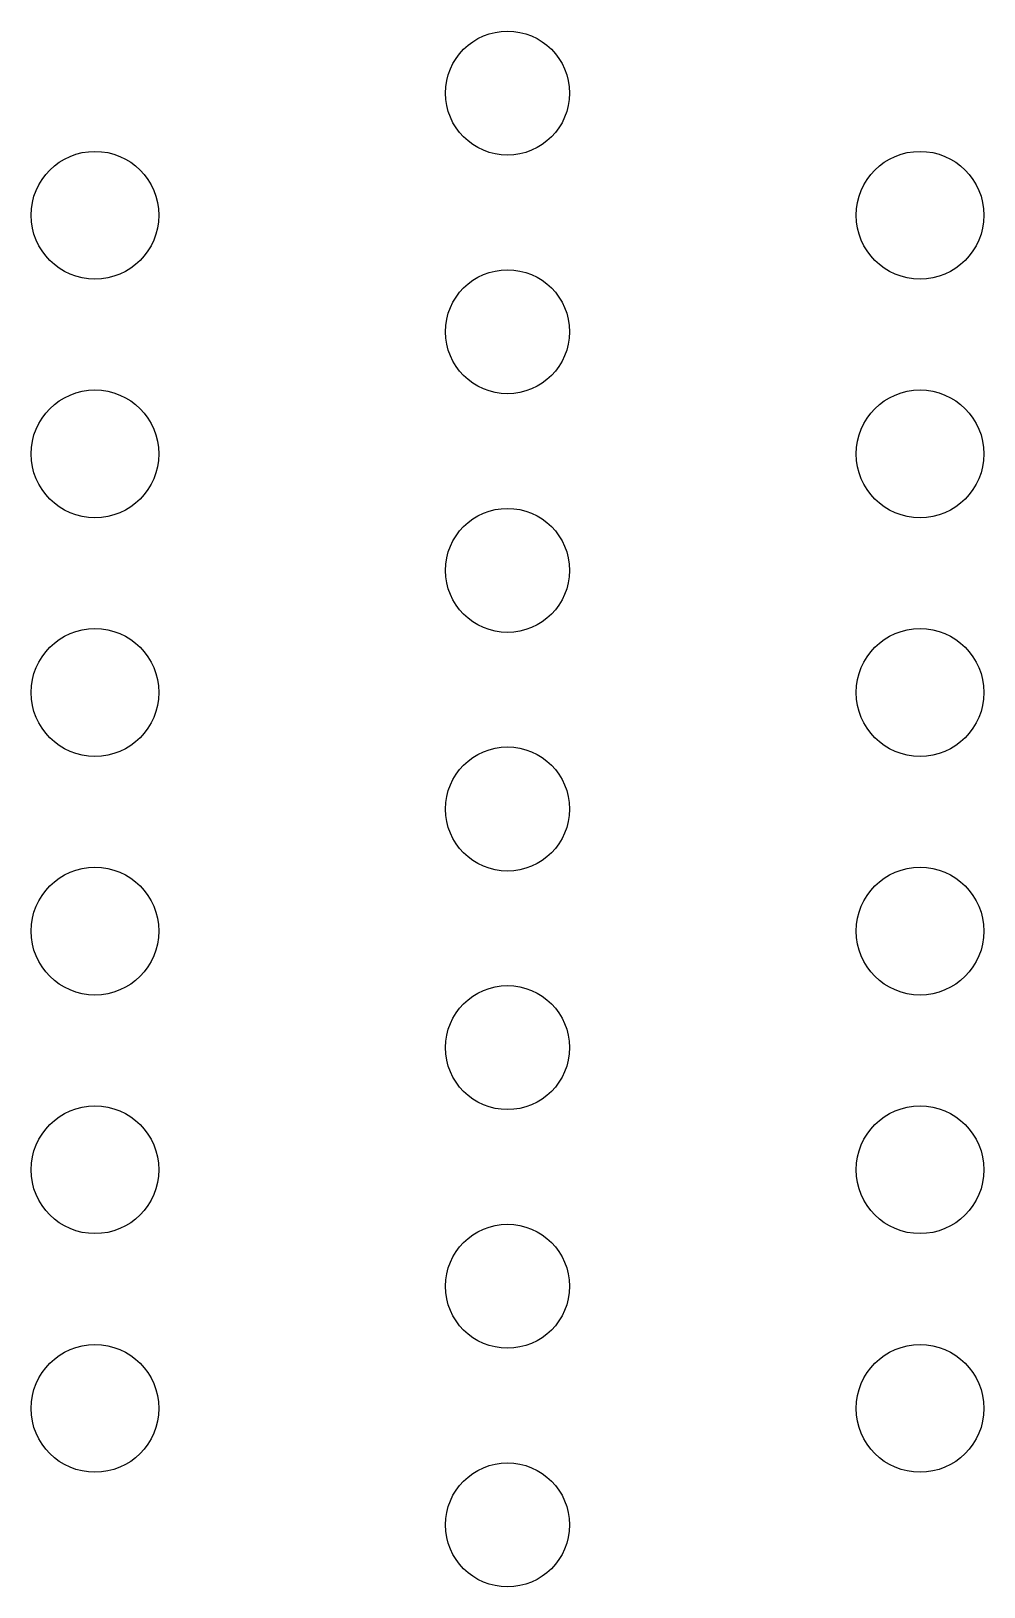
# Model space of a CAD drawing. Header units: millimetres. Extents: x -12.7 to 12.7, y 4.8 to 46.2.
import ezdxf

# ---------------------------------------------------------------- set-up
doc = ezdxf.new("R2010")
doc.units = ezdxf.units.MM
doc.layers.get('0').update_dxf_attribs({"linetype": 'CONTINUOUS'})

msp = doc.modelspace()

# ---------------------------------------------------------------- linework, layer by layer
for centre, radius in [((0, 44.5), 1.65), ((-10.979, 41.25), 1.7), ((10.979, 41.25), 1.7), ((0, 38.15), 1.65), ((-10.979, 34.9), 1.7), ((10.979, 34.9), 1.7), ((0, 31.8), 1.65), ((-10.979, 28.55), 1.7), ((10.979, 28.55), 1.7), ((0, 25.45), 1.65), ((-10.979, 22.2), 1.7), ((10.979, 22.2), 1.7), ((0, 19.1), 1.65), ((-10.979, 15.85), 1.7), ((10.979, 15.85), 1.7), ((0, 12.75), 1.65), ((-10.979, 9.5), 1.7), ((10.979, 9.5), 1.7), ((0, 6.4), 1.65)]:
    msp.add_circle(centre, radius)

doc.saveas('drawing.dxf')
